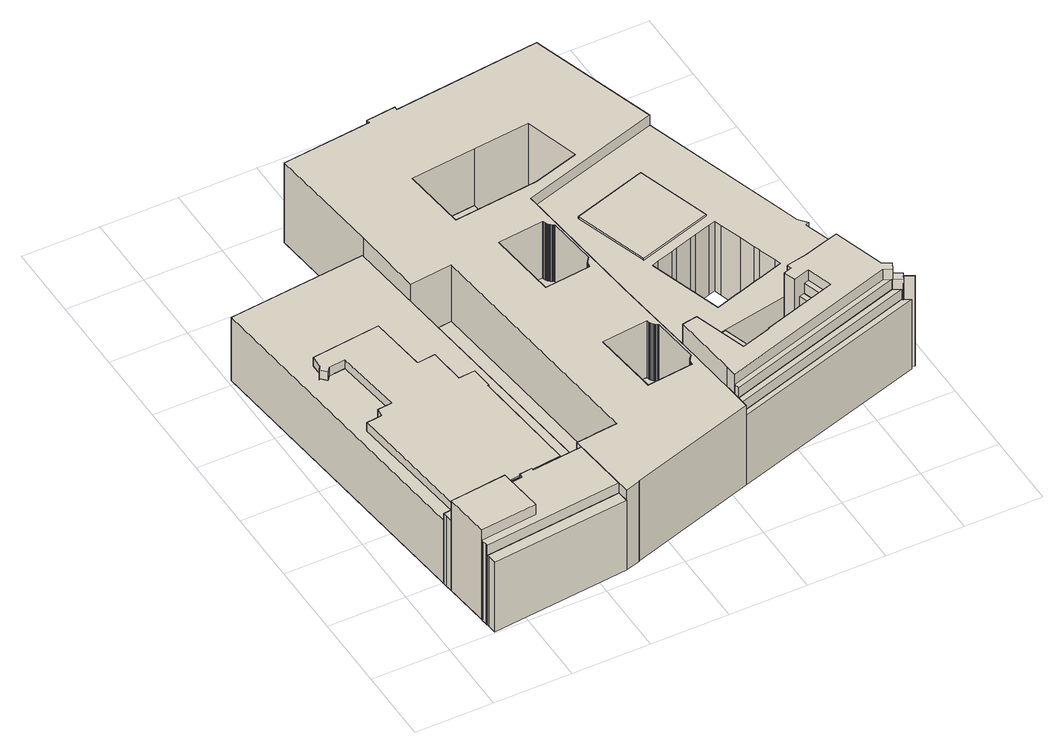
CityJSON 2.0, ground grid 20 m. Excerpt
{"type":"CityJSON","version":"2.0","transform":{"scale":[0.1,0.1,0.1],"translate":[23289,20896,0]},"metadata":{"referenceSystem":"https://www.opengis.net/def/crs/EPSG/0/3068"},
"CityObjects":{
"building1":{"type":"Building","attributes":{"name":"Akademie der Kuenste","yearOfConstruction":"2001+01:00","measuredHeight":27.9,"storeysAboveGround":8},"address":[{"country":"Germany","locality":"Berlin","thoroughfareNumber":"72","thoroughfareName":"Behrenstrasse","postcode":"10117"}],"geometry":[{"type":"Solid","lod":"2","boundaries":[[[[0,1,2,3]],[[4,5,6,7]],[[8,9,10,11]],[[12,13,9,8]],[[14,15,13,12]],[[16,17,15,14]],[[18,19,17,16]],[[2,20,19,18]],[[3,21,20,2]],[[11,22,23,24]],[[25,26,22,11]],[[27,28,26,25]],[[29,30,28,27]],[[24,23,30,29]],[[29,27,25,11,24]],[[22,26,28,30,23]],[[2,4,7,3]],[[1,5,4,2]],[[0,6,5,1]],[[3,7,6,0]],[[0,31,21,3]],[[32,33,31,0]],[[34,35,33,32]],[[25,36,35,34]],[[11,10,36,25]],[[25,34,32,0,3,2,18,16,14,12,8,11]],[[9,13,15,17,19,20,21,31,33,35,36,10]],[[8,37,38,12]],[[39,40,37,8]],[[41,42,40,39]],[[43,44,42,41]],[[45,46,44,43]],[[1,47,46,45]],[[18,48,47,1]],[[16,49,48,18]],[[14,50,49,16]],[[12,38,50,14]],[[14,16,18,1,45,43,41,39,8,12]],[[37,40,42,44,46,47,48,49,50,38]]]]}]},
"building2":{"type":"Building","attributes":{"name":"Akademie der Kuenste","yearOfConstruction":"2001+01:00","measuredHeight":21.5,"storeysAboveGround":5},"address":[{"country":"Germany","locality":"Berlin","thoroughfareNumber":"4","thoroughfareName":"Pariser Platz","postcode":"10117"}],"geometry":[{"type":"MultiSurface","lod":"2","boundaries":[[[51,52,53,54]],[[55,56,52,51]],[[57,58,56,55]],[[59,60,58,57]],[[61,62,60,59]],[[63,64,62,61]],[[65,66,64,63]],[[67,68,66,65]],[[69,70,68,67]],[[71,72,70,69]],[[73,74,72,71]],[[75,76,74,73]],[[77,78,76,75]],[[79,80,78,77]],[[81,82,80,79]],[[83,84,82,81]],[[85,86,84,83]],[[83,81,79,77,75,73,71,69,67,65,63,61,59,57,55,51,54,87,85]],[[87,88,86,85]],[[54,53,88,87]],[[57,89,90,55]],[[59,91,89,57]],[[61,92,91,59]],[[63,93,92,61]],[[65,94,93,63]],[[67,95,94,65]],[[69,96,95,67]],[[97,98,99,100,101,102,103,104,105,106,107,90,89,91,92,93,94,95,96]],[[88,53,52,56,58,60,62,64,66,68,70,72,74,76,78,80,82,84,86]],[[41,108,109,69]],[[110,111,108,41]],[[112,113,111,110]],[[43,114,113,112]],[[67,115,114,43]],[[65,116,115,67]],[[63,117,116,65]],[[61,118,117,63]],[[59,119,118,61]],[[120,121,119,59]],[[55,122,121,120]],[[51,123,122,55]],[[54,124,123,51]],[[87,125,124,54]],[[85,126,125,87]],[[83,127,126,85]],[[81,128,127,83]],[[79,129,128,81]],[[77,130,129,79]],[[75,131,130,77]],[[73,132,131,75]],[[71,133,132,73]],[[69,109,133,71]],[[71,73,75,77,79,81,83,85,87,54,51,55,120,59,61,63,65,67,43,112,110,41,69]],[[108,111,113,114,115,116,117,118,119,121,122,123,124,125,126,127,128,129,130,131,132,133,109]],[[71,97,96,69]],[[73,98,97,71]],[[75,99,98,73]],[[77,100,99,75]],[[79,101,100,77]],[[81,102,101,79]],[[83,103,102,81]],[[85,104,103,83]],[[87,105,104,85]],[[54,106,105,87]],[[51,107,106,54]],[[55,90,107,51]]]}]},
"building3":{"type":"Building","attributes":{"name":"Hotel Adlon","yearOfConstruction":"1997+01:00","measuredHeight":22.4,"storeysAboveGround":7},"address":[{"country":"Germany","locality":"Berlin","thoroughfareNumber":"77","thoroughfareName":"Unter den Linden","postcode":"10117"}],"geometry":[{"type":"Solid","lod":"2","boundaries":[[[[134,135,136,137]],[[138,139,135,134]],[[140,141,142,143]],[[144,145,141,140]],[[146,147,145,144]],[[148,149,147,146]],[[143,142,149,148]],[[148,146,144,140,143]],[[141,145,147,149,142]],[[150,151,152,143]],[[153,154,151,150]],[[140,155,154,153]],[[143,152,155,140]],[[140,153,150,143]],[[151,154,155,152]],[[156,157,158,159]],[[160,161,157,156]],[[162,163,161,160]],[[164,165,163,162]],[[166,167,168,169]],[[170,171,167,166]],[[172,173,171,170]],[[174,175,173,172]],[[176,177,175,174]],[[178,179,165,164]],[[180,181,179,178]],[[182,183,181,180]],[[184,185,183,182]],[[186,187,185,184]],[[188,189,187,186]],[[190,191,189,188]],[[137,136,191,190]],[[192,193,177,176]],[[194,195,193,192]],[[196,197,195,194]],[[198,199,197,196]],[[200,201,199,198]],[[202,203,201,200]],[[204,205,203,202]],[[206,207,205,204]],[[208,209,207,206]],[[210,211,209,208]],[[212,213,211,210]],[[214,215,213,212]],[[216,217,218,219]],[[220,221,217,216]],[[222,223,224,214,212,210,208,206,204,202,200,198,196,194,192,176,174,172,170,166,169,225,226,227,228,229,138,134,137,190,188,186,184,182,180,178,164,162,160,156,159]],[[157,161,163,165,179,181,183,185,187,189,191,136,135,139,230,231,232,233,234,168,167,171,173,175,177,193,195,197,199,201,203,205,207,209,211,213,215,235,236,237,158]],[[238,239,240,241]],[[242,243,239,238]],[[244,245,243,242]],[[246,247,245,244]],[[248,249,221,220]],[[250,251,249,248]],[[252,253,251,250]],[[254,255,253,252]],[[256,257,255,254]],[[258,259,257,256]],[[260,261,259,258]],[[262,263,261,260]],[[264,265,263,262]],[[266,267,265,264]],[[268,269,267,266]],[[270,271,269,268]],[[272,273,271,270]],[[274,275,273,272]],[[276,277,275,274]],[[278,279,277,276]],[[280,281,279,278]],[[282,283,281,280]],[[224,235,215,214]],[[223,236,235,224]],[[222,237,236,223]],[[159,158,237,222]],[[284,285,247,246]],[[286,287,285,284]],[[288,289,287,286]],[[290,291,289,288]],[[292,293,291,290]],[[294,295,293,292]],[[219,218,295,294]],[[229,230,139,138]],[[228,231,230,229]],[[227,232,231,228]],[[226,233,232,227]],[[225,234,233,226]],[[169,168,234,225]],[[296,297,298,299]],[[300,301,297,296]],[[302,303,301,300]],[[304,305,303,302]],[[306,307,305,304]],[[304,302,300,296,299,308,309,310,311,312,313,306]],[[314,315,316,317,318,319,298,297,301,303,305,307]],[[320,321,283,282]],[[322,323,321,320]],[[324,325,323,322]],[[326,327,325,324]],[[328,329,327,326]],[[330,331,329,328]],[[332,333,331,330]],[[334,335,333,332]],[[336,337,335,334]],[[241,240,337,336]],[[336,334,332,330,328,326,324,322,320,282,280,278,276,274,272,270,268,266,264,262,260,258,256,254,252,250,248,220,216,219,294,292,290,288,286,284,246,244,242,238,241]],[[239,243,245,247,285,287,289,291,293,295,218,217,221,249,251,253,255,257,259,261,263,265,267,269,271,273,275,277,279,281,283,321,323,325,327,329,331,333,335,337,240]],[[313,314,307,306]],[[312,315,314,313]],[[311,316,315,312]],[[310,317,316,311]],[[309,318,317,310]],[[308,319,318,309]],[[299,298,319,308]],[[336,338,339,241]],[[322,340,341,324]],[[320,342,340,322]],[[282,343,342,320]],[[280,344,343,282]],[[278,345,344,280]],[[276,346,345,278]],[[274,347,346,276]],[[272,348,347,274]],[[270,349,348,272]],[[268,350,349,270]],[[266,351,350,268]],[[264,352,351,266]],[[262,353,352,264]],[[260,354,353,262]],[[258,355,354,260]],[[256,356,355,258]],[[254,357,356,256]],[[252,358,357,254]],[[250,359,358,252]],[[248,360,359,250]],[[220,361,360,248]],[[216,362,361,220]],[[219,363,362,216]],[[334,364,338,336]],[[332,365,364,334]],[[330,366,365,332]],[[328,367,366,330]],[[326,368,367,328]],[[324,341,368,326]],[[24,369,370,39]],[[371,372,369,24]],[[373,374,372,371]],[[375,376,374,373]],[[377,378,376,375]],[[379,380,378,377]],[[381,382,380,379]],[[383,384,382,381]],[[385,386,384,383]],[[387,388,386,385]],[[389,390,388,387]],[[391,392,390,389]],[[393,394,392,391]],[[395,396,394,393]],[[397,398,396,395]],[[399,400,398,397]],[[401,402,400,399]],[[403,404,402,401]],[[313,405,404,403]],[[306,406,405,313]],[[304,407,406,306]],[[408,409,407,304]],[[39,370,409,408]],[[294,410,363,219]],[[292,411,410,294]],[[290,412,411,292]],[[288,413,412,290]],[[286,414,413,288]],[[284,415,414,286]],[[246,416,415,284]],[[244,417,416,246]],[[242,418,417,244]],[[238,419,418,242]],[[241,339,419,238]],[[223,420,421,222]],[[224,422,420,223]],[[214,423,422,224]],[[212,424,423,214]],[[210,425,424,212]],[[208,426,425,210]],[[206,427,426,208]],[[204,428,427,206]],[[202,429,428,204]],[[200,430,429,202]],[[198,431,430,200]],[[196,432,431,198]],[[194,433,432,196]],[[192,434,433,194]],[[176,435,434,192]],[[174,436,435,176]],[[172,437,436,174]],[[170,438,437,172]],[[166,439,438,170]],[[169,440,439,166]],[[225,441,440,169]],[[226,442,441,225]],[[227,443,442,226]],[[228,444,443,227]],[[229,445,444,228]],[[138,446,445,229]],[[134,447,446,138]],[[137,448,447,134]],[[190,449,448,137]],[[188,450,449,190]],[[186,451,450,188]],[[184,452,451,186]],[[182,453,452,184]],[[180,454,453,182]],[[178,455,454,180]],[[164,456,455,178]],[[162,457,456,164]],[[160,458,457,162]],[[156,459,458,160]],[[159,460,459,156]],[[222,421,460,159]],[[144,461,462,146]],[[140,463,461,144]],[[153,464,463,140]],[[150,465,464,153]],[[143,466,465,150]],[[148,467,466,143]],[[146,462,467,148]],[[408,304,306,313,403,401,399,397,395,393,391,389,387,385,383,381,379,377,375,373,371,24,39],[336,334,332,330,328,326,324,322,320,282,280,278,276,274,272,270,268,266,264,262,260,258,256,254,252,250,248,220,216,219,294,292,290,288,286,284,246,244,242,238,241],[223,224,214,212,210,208,206,204,202,200,198,196,194,192,176,174,172,170,166,169,225,226,227,228,229,138,134,137,190,188,186,184,182,180,178,164,162,160,156,159,222],[144,140,153,150,143,148,146]],[[369,372,374,376,378,380,382,384,386,388,390,392,394,396,398,400,402,404,405,406,407,409,370],[419,418,417,416,415,414,413,412,411,410,363,362,361,360,359,358,357,356,355,354,353,352,351,350,349,348,347,346,345,344,343,342,340,341,368,367,366,365,364,338,339],[460,459,458,457,456,455,454,453,452,451,450,449,448,447,446,445,444,443,442,441,440,439,438,437,436,435,434,433,432,431,430,429,428,427,426,425,424,423,422,420,421],[467,466,465,464,463,461,462]]]]}]},
"building4":{"type":"Building","attributes":{"name":"Erweiterung Hotel Adlon","yearOfConstruction":"2004+01:00","measuredHeight":30,"storeysAboveGround":8},"address":[{"country":"Germany","locality":"Berlin","thoroughfareNumber":"72","thoroughfareName":"Wilhelmstrasse","postcode":"10117"}],"geometry":[{"type":"Solid","lod":"2","boundaries":[[[[468,469,470,471]],[[472,473,469,468]],[[474,475,476,477]],[[478,479,475,474]],[[480,481,479,478]],[[482,483,481,480]],[[484,485,483,482]],[[379,486,485,484]],[[484,482,480,478,474,477,487,488,489,490,491,492,493,494,495,496,497,498,499,379]],[[500,501,502,503,504,505,506,507,508,509,510,511,512,476,475,479,481,483,485,486]],[[513,514,515,516]],[[517,518,514,513]],[[519,520,518,517]],[[375,521,520,519]],[[516,515,521,375]],[[375,519,517,513,516]],[[514,518,520,521,515]],[[519,522,523,524]],[[517,525,522,519]],[[513,526,525,517]],[[527,528,526,513]],[[524,523,528,527]],[[527,513,517,519,524]],[[522,525,526,528,523]],[[529,530,473,472]],[[471,470,530,529]],[[529,472,468,471]],[[469,473,530,470]],[[531,532,533,496]],[[534,535,532,531]],[[495,536,535,534]],[[496,533,536,495]],[[495,534,531,496]],[[532,535,536,533]],[[499,500,486,379]],[[498,501,500,499]],[[497,502,501,498]],[[496,503,502,497]],[[495,504,503,496]],[[494,505,504,495]],[[493,506,505,494]],[[492,507,506,493]],[[491,508,507,492]],[[490,509,508,491]],[[489,510,509,490]],[[488,511,510,489]],[[487,512,511,488]],[[477,476,512,487]],[[524,537,538,498]],[[527,539,537,524]],[[540,541,542,543]],[[544,545,541,540]],[[546,547,545,544]],[[544,540,543,546]],[[542,541,545,547]],[[548,549,550,551]],[[488,552,549,548]],[[489,553,552,488]],[[490,554,553,489]],[[551,550,554,490]],[[497,555,539,527]],[[498,538,555,497]],[[497,527,524,498]],[[537,539,555,538]],[[556,557,558,559]],[[560,561,557,556]],[[562,563,561,560]],[[559,558,563,562]],[[562,560,556,559]],[[557,561,563,558]],[[564,565,566,567]],[[556,568,565,564]],[[559,569,568,556]],[[567,566,569,559]],[[559,556,564,567]],[[565,568,569,566]],[[494,570,571,493]],[[564,572,570,494]],[[567,573,572,564]],[[493,571,573,567]],[[567,564,494,493]],[[570,572,573,571]],[[574,575,576,471]],[[474,577,575,574]],[[477,578,577,474]],[[468,579,578,477]],[[471,576,579,468]],[[468,477,474,574,471]],[[575,577,578,579,576]],[[472,580,581,529]],[[487,582,580,472]],[[583,584,582,487]],[[529,581,584,583]],[[583,487,472,529]],[[580,582,584,581]],[[480,585,586,482]],[[551,587,585,480]],[[484,588,587,551]],[[482,586,588,484]],[[484,551,480,482]],[[585,587,588,586]],[[543,542,547,546]],[[490,489,488,548,551]],[[549,552,553,554,550]]]]}]},
"building5":{"type":"Building","attributes":{"name":"Britische Botschaft","yearOfConstruction":"2000+01:00","measuredHeight":21.7,"storeysAboveGround":6},"address":[{"country":"Germany","locality":"Berlin","thoroughfareNumber":"70","thoroughfareName":"Wilhelmstrasse","postcode":"10117"}],"geometry":[{"type":"Solid","lod":"2","boundaries":[[[[589,590,591,592]],[[593,594,590,589]],[[595,596,594,593]],[[597,598,596,595]],[[599,600,598,597]],[[601,602,600,599]],[[603,604,602,601]],[[605,606,604,603]],[[607,608,606,605]],[[609,610,608,607]],[[611,612,610,609]],[[613,614,612,611]],[[615,616,614,613]],[[617,618,616,615]],[[619,620,618,617]],[[621,622,620,619]],[[623,624,622,621]],[[625,626,624,623]],[[627,628,626,625]],[[592,591,628,627]],[[383,385,629,630,631,632,562,633,379,381],[634,635,636,637],[589,593,595,597,599,601,603,605,607,609,611,613,615,617,619,621,623,625,627,592]],[[638,639,563,640,641,642,643,644,645,646],[647,648,649,650],[628,626,624,622,620,618,616,614,612,610,608,606,604,602,600,598,596,594,590,591]],[[637,651,652,634]],[[636,653,651,637]],[[635,654,653,636]],[[634,652,654,635]],[[635,636,637,634]],[[651,653,654,652]],[[379,638,646,381]],[[633,639,638,379]],[[562,563,639,633]],[[632,640,563,562]],[[631,641,640,632]],[[630,642,641,631]],[[629,643,642,630]],[[385,644,643,629]],[[383,645,644,385]],[[381,646,645,383]],[[634,649,650,637]],[[635,648,649,634]],[[636,647,648,635]],[[637,650,647,636]]]]}]}
},
"vertices":[
[112,53,0],[99,170,0],[245,186,0],[258,69,0],[245,186,270],[99,170,270],[112,53,270],[258,69,270],[455,214,0],[455,214,240],[470,69,240],[470,69,0],[325,200,0],[325,200,240],[324,206,0],[324,206,240],[291,202,0],[291,202,240],[292,191,0],[292,191,240],[245,186,240],[258,69,240],[470,69,210],[473,39,210],[473,39,0],[114,31,0],[114,31,210],[115,27,0],[115,27,210],[117,3,0],[117,3,210],[112,53,240],[112,48,0],[112,48,240],[113,37,0],[113,37,240],[114,31,240],[455,214,210],[325,200,210],[453,231,0],[453,231,210],[452,239,0],[452,239,210],[96,199,0],[96,199,210],[97,189,0],[97,189,210],[99,170,210],[292,191,210],[291,202,210],[324,206,210],
[96,728,0],[96,728,120],[82,743,120],[82,743,0],[106,740,0],[106,740,120],[148,745,0],[148,745,120],[170,570,0],[170,570,120],[132,566,0],[132,566,120],[131,545,0],[131,545,120],[90,540,0],[90,540,120],[129,202,0],[129,202,120],[413,235,0],[413,235,120],[385,516,0],[385,516,120],[388,516,0],[388,516,120],[383,573,0],[383,573,120],[341,569,0],[341,569,120],[332,663,0],[332,663,120],[285,658,0],[285,658,120],[268,807,0],[268,807,120],[90,786,0],[90,786,120],[90,754,0],[90,754,120],[148,745,215],[106,740,215],[170,570,215],[132,566,215],[131,545,215],[90,540,215],[129,202,215],[413,235,215],[385,516,215],[388,516,215],[383,573,215],[341,569,215],[332,663,215],[285,658,215],[268,807,215],[90,786,215],[90,754,215],[82,743,215],[96,728,215],[452,239,190],[413,235,190],[364,1052,0],[364,1052,190],[9,1015,0],[9,1015,190],[96,199,190],[129,202,190],[90,540,190],[131,545,190],[132,566,190],[170,570,190],[148,744,0],[148,744,190],[106,740,190],[96,728,190],[82,743,190],[90,754,190],[90,786,190],[268,807,190],[285,658,190],[332,663,190],[341,569,190],[383,573,190],[388,516,190],[385,516,190],
[768,746,0],[768,746,70],[767,745,70],[767,745,0],[769,747,0],[769,747,70],[743,1023,0],[743,1023,40],[726,1190,40],[726,1190,0],[796,1029,0],[796,1029,40],[913,1064,0],[913,1064,40],[871,1205,0],[871,1205,40],[558,1172,0],[558,1172,70],[726,1190,70],[576,1005,0],[576,1005,70],[743,1023,70],[761,727,0],[761,727,70],[762,726,70],[762,726,0],[761,729,0],[761,729,70],[762,731,0],[762,731,70],[762,732,0],[762,732,70],[757,885,0],[757,885,70],[759,884,70],[759,884,0],[756,886,0],[756,886,70],[755,887,0],[755,887,70],[753,888,0],[753,888,70],[752,889,0],[752,889,70],[762,734,0],[762,734,70],[762,736,0],[762,736,70],[763,737,0],[763,737,70],[763,739,0],[763,739,70],[764,740,0],[764,740,70],[765,742,0],[765,742,70],[766,743,0],[766,743,70],[751,890,0],[751,890,70],[749,891,0],[749,891,70],[748,892,0],[748,892,70],[747,894,0],[747,894,70],[746,895,0],[746,895,70],[746,896,0],[746,896,70],[745,898,0],[745,898,70],[744,899,0],[744,899,70],[744,901,0],[744,901,70],[743,903,0],[743,903,70],[743,904,0],[743,904,70],[742,906,0],[742,906,70],[788,497,0],[788,497,70],[789,495,70],[789,495,0],[787,498,0],[787,498,70],[642,713,0],[623,894,0],[742,907,0],[760,884,0],[774,752,0],[772,751,0],[771,750,0],[770,748,0],[770,748,70],[771,750,70],[772,751,70],[774,752,70],[760,884,70],[742,907,70],[623,894,70],[642,713,70],[801,484,0],[801,484,70],[803,484,70],[803,484,0],[800,485,0],[800,485,70],[798,486,0],[798,486,70],[797,487,0],[797,487,70],[787,500,0],[787,500,70],[786,501,0],[786,501,70],[786,503,0],[786,503,70],[785,504,0],[785,504,70],[785,506,0],[785,506,70],[785,507,0],[785,507,70],[665,494,0],[665,494,70],[684,320,0],[684,320,70],[804,333,0],[804,333,70],[804,334,0],[804,334,70],[804,336,0],[804,336,70],[804,337,0],[804,337,70],[804,339,0],[804,339,70],[804,341,0],[804,341,70],[804,342,0],[804,342,70],[805,344,0],[805,344,70],[805,346,0],[805,346,70],[806,347,0],[806,347,70],[796,488,0],[796,488,70],[794,489,0],[794,489,70],[793,490,0],[793,490,70],[792,491,0],[792,491,70],[791,492,0],[791,492,70],[790,494,0],[790,494,70],[456,534,0],[456,534,70],[471,535,70],[471,535,0],[459,502,0],[459,502,70],[475,503,0],[475,503,70],[503,237,0],[503,237,70],[562,243,0],[562,243,70],[461,628,0],[446,627,0],[443,659,0],[458,660,0],[435,874,0],[495,880,0],[495,880,70],[435,874,70],[458,660,70],[443,659,70],[446,627,70],[461,628,70],[807,349,0],[807,349,70],[808,350,0],[808,350,70],[809,352,0],[809,352,70],[809,353,0],[809,353,70],[811,354,0],[811,354,70],[812,355,0],[812,355,70],[813,357,0],[813,357,70],[814,358,0],[814,358,70],[816,359,0],[816,359,70],[816,359,240],[803,484,240],[808,350,240],[809,352,240],[807,349,240],[806,347,240],[805,346,240],[805,344,240],[804,342,240],[804,341,240],[804,339,240],[804,337,240],[804,336,240],[804,334,240],[804,333,240],[684,320,240],[665,494,240],[785,507,240],[785,506,240],[785,504,240],[786,503,240],[786,501,240],[787,500,240],[787,498,240],[788,497,240],[789,495,240],[814,358,240],[813,357,240],[812,355,240],[811,354,240],[809,353,240],[473,39,240],[453,231,240],[512,51,0],[512,51,240],[513,52,0],[513,52,240],[842,155,0],[842,155,240],[829,301,0],[829,301,240],[818,401,0],[818,401,240],[793,617,0],[793,617,240],[756,986,0],[756,986,240],[1121,1098,0],[1121,1098,240],[1018,1430,0],[1018,1430,240],[712,1396,0],[712,1396,240],[639,1388,0],[639,1388,240],[638,1397,0],[638,1397,240],[563,1389,0],[563,1389,240],[564,1380,0],[564,1380,240],[334,1356,0],[334,1356,240],[366,1053,0],[366,1053,240],[385,868,0],[385,868,240],[495,880,240],[562,243,240],[503,237,240],[494,236,0],[494,236,240],[790,494,240],[791,492,240],[792,491,240],[793,490,240],[794,489,240],[796,488,240],[797,487,240],[798,486,240],[800,485,240],[801,484,240],[623,894,240],[642,713,240],[742,907,240],[742,906,240],[743,904,240],[743,903,240],[744,901,240],[744,899,240],[745,898,240],[746,896,240],[746,895,240],[747,894,240],[748,892,240],[749,891,240],[751,890,240],[752,889,240],[753,888,240],[755,887,240],[756,886,240],[757,885,240],[759,884,240],[760,884,240],[774,752,240],[772,751,240],[771,750,240],[770,748,240],[769,747,240],[768,746,240],[767,745,240],[766,743,240],[765,742,240],[764,740,240],[763,739,240],[763,737,240],[762,736,240],[762,734,240],[762,732,240],[762,731,240],[761,729,240],[761,727,240],[762,726,240],[796,1029,240],[913,1064,240],[743,1023,240],[576,1005,240],[558,1172,240],[726,1190,240],[871,1205,240],
[1135,417,0],[1135,417,240],[1155,351,240],[1155,351,0],[1121,413,0],[1121,413,240],[1169,356,0],[1169,356,300],[1149,421,300],[1149,421,0],[979,297,0],[979,297,300],[979,295,0],[979,295,300],[900,271,0],[900,271,300],[857,408,0],[857,408,300],[818,401,300],[1107,408,0],[1097,439,0],[1119,446,0],[1115,458,0],[1169,468,0],[1229,486,0],[1261,495,0],[1302,362,0],[1324,351,0],[1314,331,0],[1294,342,0],[838,200,0],[835,231,0],[835,231,300],[838,200,300],[1294,342,300],[1314,331,300],[1324,351,300],[1302,362,300],[1261,495,300],[1229,486,300],[1169,468,300],[1115,458,300],[1119,446,300],[1097,439,300],[1107,408,300],[1330,322,0],[1330,322,210],[1351,311,210],[1351,311,0],[1331,322,0],[1331,322,210],[841,169,0],[841,169,210],[842,155,210],[841,169,240],[840,185,240],[840,185,0],[1331,322,240],[1330,322,240],[1312,332,0],[1312,332,240],[1141,347,0],[1141,347,240],[1335,320,0],[1335,320,270],[1314,331,270],[1345,339,0],[1345,339,270],[1324,351,270],[840,185,270],[838,200,270],[1312,332,270],[1364,319,0],[1364,319,270],[1362,316,270],[1362,316,0],[1341,331,0],[1341,331,270],[1339,328,0],[1339,328,270],[944,410,0],[944,410,100],[939,423,100],[939,423,0],[1097,439,100],[1119,446,100],[1115,458,100],[1294,342,270],[1340,342,0],[1340,342,210],[1290,504,210],[1290,504,0],[1361,331,0],[1361,331,210],[1306,509,0],[1306,509,210],[1321,352,0],[1321,352,240],[1275,500,240],[1275,500,0],[1340,342,240],[1290,504,240],[1302,362,270],[1261,495,270],[1321,352,270],[1275,500,270],[1169,355,0],[1169,355,270],[1155,351,270],[1169,356,270],[1149,421,270],[1135,417,270],[1121,413,210],[1141,347,210],[1107,408,210],[1127,342,0],[1127,342,210],[979,295,210],[900,271,210],[939,423,210],[857,408,210],
[1035,520,0],[1035,520,210],[1078,534,210],[1078,534,0],[1021,516,0],[1021,516,210],[961,497,0],[961,497,210],[901,689,0],[901,689,210],[918,695,0],[918,695,210],[961,708,0],[961,708,210],[975,713,0],[975,713,210],[1018,726,0],[1018,726,210],[1033,731,0],[1033,731,210],[1075,744,0],[1075,744,210],[1093,749,0],[1093,749,210],[1098,732,0],[1098,732,210],[1116,675,0],[1116,675,210],[1129,635,0],[1129,635,210],[1134,618,0],[1134,618,210],[1134,617,0],[1134,617,210],[1148,574,0],[1148,574,210],[1153,557,0],[1153,557,210],[1093,538,0],[1093,538,210],[1239,721,0],[1256,666,0],[1274,644,0],[1264,641,0],[1172,468,0],[893,714,0],[833,906,0],[1025,966,0],[1085,774,0],[818,401,210],[1172,468,210],[1264,641,210],[1274,644,210],[1256,666,210],[1239,721,210],[1121,1098,210],[756,986,210],[793,617,210],[1025,966,210],[833,906,210],[893,714,210],[1085,774,210],[1085,774,215],[893,714,215],[1025,966,215],[833,906,215]
]}
